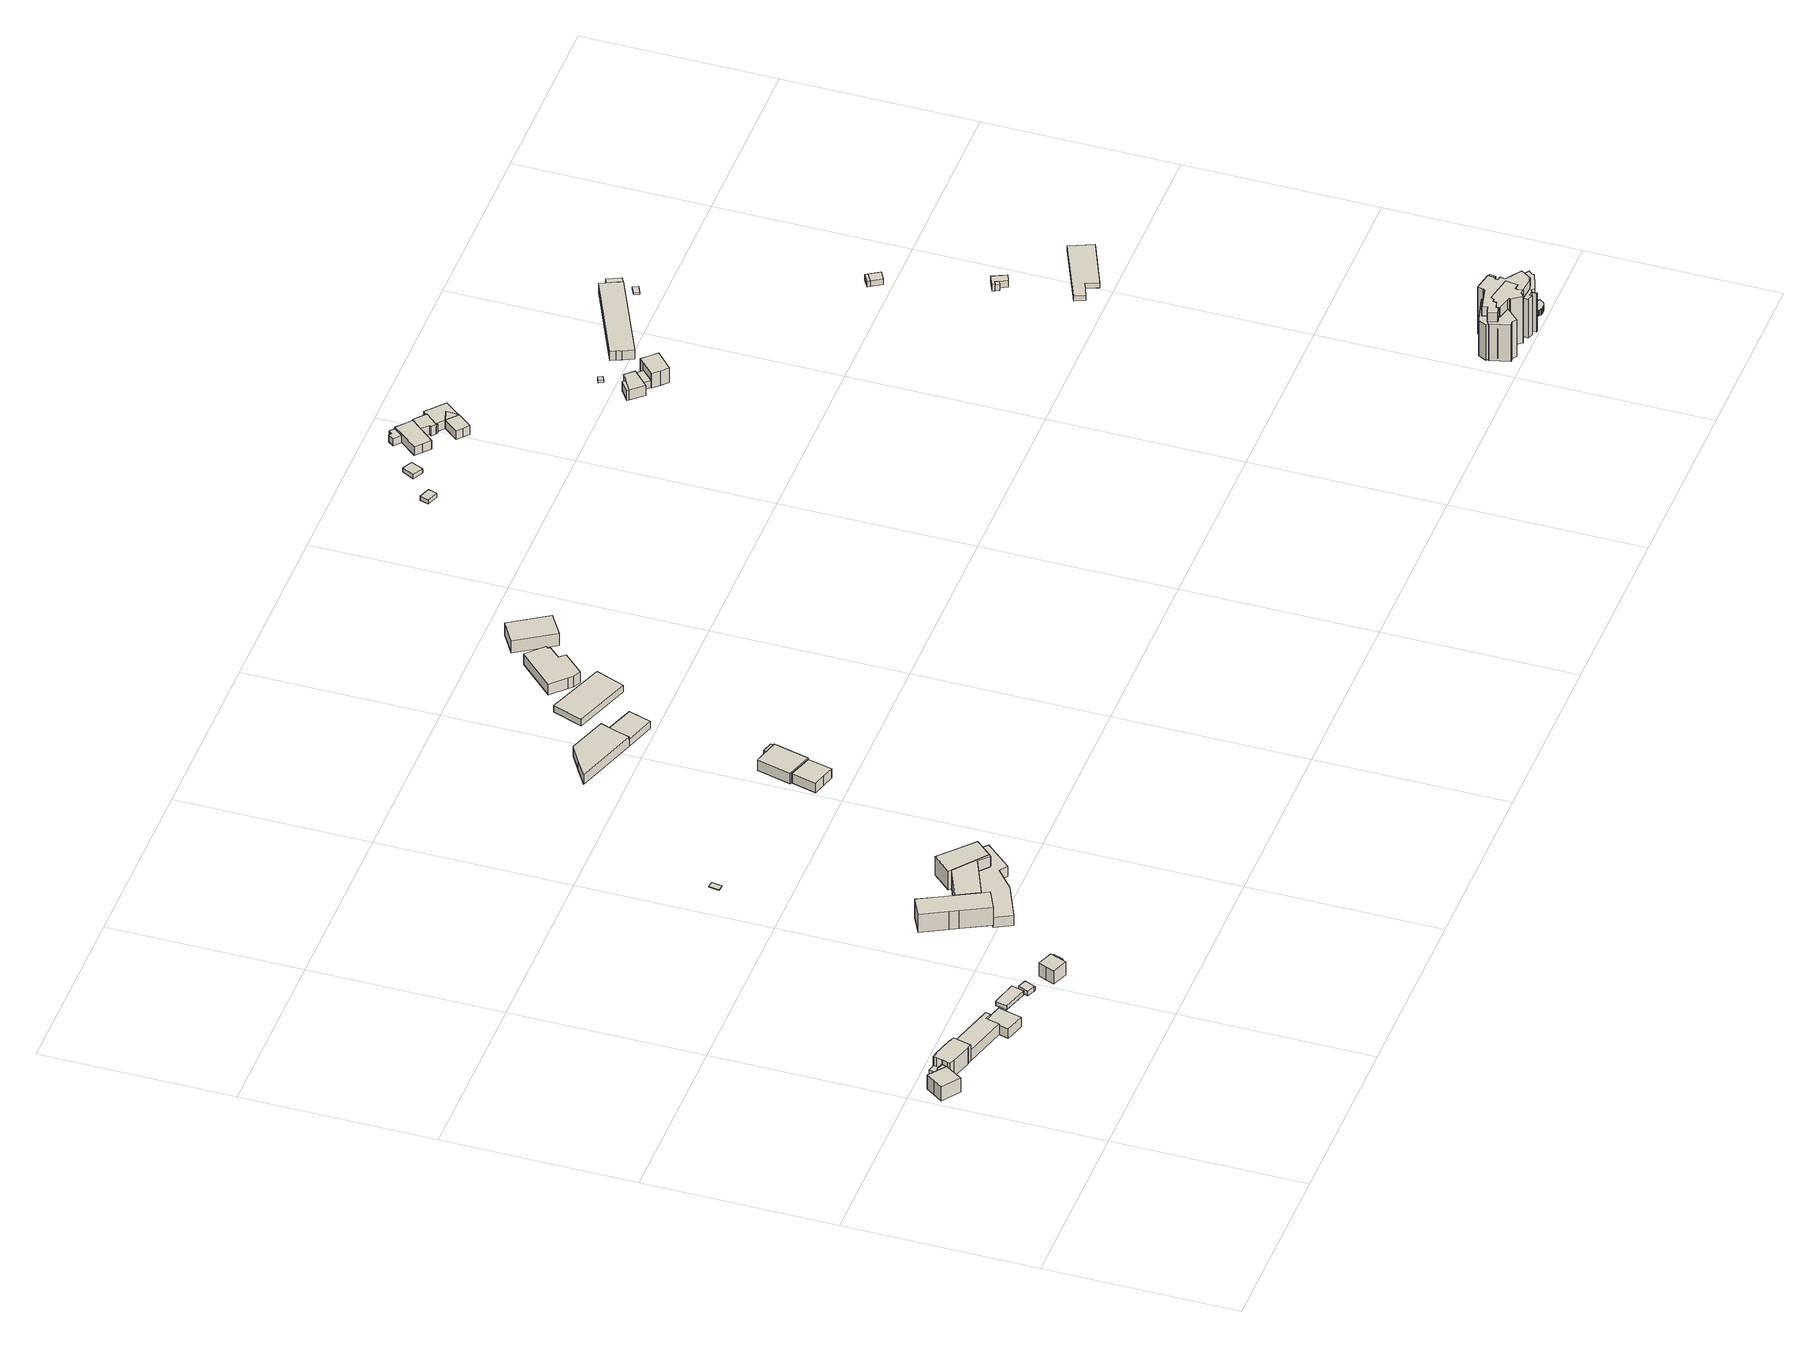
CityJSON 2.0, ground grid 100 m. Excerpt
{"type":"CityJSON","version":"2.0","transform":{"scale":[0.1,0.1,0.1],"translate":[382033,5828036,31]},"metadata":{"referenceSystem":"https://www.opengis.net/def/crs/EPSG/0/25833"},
"CityObjects":{
"building1":{"type":"Building","attributes":{"Gemeindeschluessel":"11000012","function":"31001_1010"},"address":[{"country":"Germany","locality":"Berlin","thoroughfareNumber":"45 (11)","thoroughfareName":"Schwarzer Weg"}],"children":["building1-1","building1-2","building1-3","building1-4"]},
"building1-1":{"type":"BuildingPart","attributes":{"BezugspunktDach":"2200","measuredHeight":11.66,"storeysAboveGround":2},"parents":["building1"],"geometry":[{"type":"MultiSurface","lod":"1","boundaries":[[[0,1,2,3,4,5,6,7,8,9,10,11,12,13,14,15]],[[16,17,18,19,20,21,22,23,24,25,26,27,28,29,30,31]],[[16,31,15,14]],[[17,32,33,14,13]],[[18,17,13,12]],[[19,18,34,35,36]],[[20,19,11,10]],[[21,20,10,9]],[[22,21,9,8]],[[23,22,8,7]],[[24,23,7,6]],[[25,24,6,5]],[[26,25,5,4]],[[27,26,4,3]],[[28,27,3,2]],[[29,28,2,1]],[[30,29,1,0]],[[31,30,0,15]],[[16,33,32,17,37]]]}]},
"building1-2":{"type":"BuildingPart","attributes":{"BezugspunktDach":"2200","measuredHeight":10.35,"storeysAboveGround":2},"parents":["building1"],"geometry":[{"type":"MultiSurface","lod":"1","boundaries":[[[38,39,40,41,42,43,44]],[[45,46,47,48,49,50,51]],[[45,51,44,43]],[[46,45,43,42]],[[47,46,42,41]],[[52,53,41,40]],[[49,48,40,39]],[[50,49,39,38]],[[51,50,38,44]],[[48,47,53,52]]]}]},
"building1-3":{"type":"BuildingPart","attributes":{"BezugspunktDach":"2200","measuredHeight":7.04,"storeysAboveGround":2},"parents":["building1"],"geometry":[{"type":"MultiSurface","lod":"1","boundaries":[[[52,54,33,32,55,56,53]],[[57,58,17,16,59,48,47]],[[57,47,53,56]],[[60,61,56,55]],[[58,57,61,62,63]],[[17,58,55,32]],[[59,16,33,54]],[[48,59,54,52]],[[63,62,61,60]],[[17,32,33,16]],[[64,47,48,65,52,53]]]}]},
"building1-4":{"type":"BuildingPart","attributes":{"BezugspunktDach":"2200","measuredHeight":4.06,"storeysAboveGround":2},"parents":["building1"],"geometry":[{"type":"MultiSurface","lod":"1","boundaries":[[[66,67,68,61]],[[69,36,35,62]],[[69,62,61,68]],[[36,69,68,67]],[[35,66,60,63]],[[62,63,60,61,70]]]}]},
"building2":{"type":"Building","attributes":{"Gemeindeschluessel":"11000012","BezugspunktDach":"2200","function":"31001_2020","measuredHeight":7.41,"storeysAboveGround":1},"address":[{"country":"Germany","locality":"Berlin","thoroughfareNumber":"45 (10)","thoroughfareName":"Schwarzer Weg"}],"geometry":[{"type":"Solid","lod":"1","boundaries":[[[[71,72,73,74,75,76,77,78,79]],[[80,25,81,82,83,84,85,86,26]],[[80,26,79,78]],[[25,80,78,77]],[[81,25,77,76]],[[82,81,76,75]],[[83,82,75,74]],[[84,83,74,73]],[[85,84,73,72]],[[86,85,72,71]],[[26,86,71,79]]]]}]},
"building3":{"type":"Building","attributes":{"Gemeindeschluessel":"11000012","BezugspunktDach":"2200","function":"31001_2463","measuredHeight":8.01,"storeysAboveGround":1},"address":[{"country":"Germany","locality":"Berlin","thoroughfareNumber":"45 (9)","thoroughfareName":"Schwarzer Weg"}],"geometry":[{"type":"Solid","lod":"1","boundaries":[[[[87,88,89,90]],[[84,91,92,93]],[[84,93,90,89]],[[91,84,89,88]],[[92,91,88,87]],[[93,92,87,90]]]]}]},
"building4":{"type":"Building","attributes":{"Gemeindeschluessel":"11000012","BezugspunktDach":"2200","function":"31001_2000","measuredHeight":2.35,"storeysAboveGround":1},"address":[{"country":"Germany","locality":"Berlin","thoroughfareNumber":"45 (7)","thoroughfareName":"Schwarzer Weg"}],"geometry":[{"type":"Solid","lod":"1","boundaries":[[[[94,95,96,97]],[[98,99,100,101]],[[98,101,97,96]],[[99,98,96,95]],[[100,99,95,94]],[[101,100,94,97]]]]}]},
"building5":{"type":"Building","attributes":{"Gemeindeschluessel":"11000012","BezugspunktDach":"2200","function":"31001_2000","measuredHeight":2.73,"storeysAboveGround":1},"address":[{"country":"Germany","locality":"Berlin","thoroughfareNumber":"45 (16)","thoroughfareName":"Schwarzer Weg"}],"geometry":[{"type":"Solid","lod":"1","boundaries":[[[[102,103,104,105,106,107,108]],[[109,110,111,112,113,114,115]],[[109,115,108,107]],[[110,109,107,106]],[[111,110,106,105]],[[112,111,105,104]],[[113,112,104,103]],[[114,113,103,102]],[[115,114,102,108]]]]}]},
"building6":{"type":"Building","attributes":{"Gemeindeschluessel":"11000012","function":"31001_2000"},"address":[{"country":"Germany","locality":"Berlin","thoroughfareNumber":"45 (6)","thoroughfareName":"Schwarzer Weg"}],"children":["building6-1","building6-2"]},
"building6-1":{"type":"BuildingPart","attributes":{"BezugspunktDach":"2200","measuredHeight":10.51,"storeysAboveGround":2},"parents":["building6"],"geometry":[{"type":"MultiSurface","lod":"1","boundaries":[[[116,117,118,119,120,121,122]],[[123,124,125,126,127,128,129]],[[123,129,122,121]],[[124,123,121,120]],[[125,124,120,119]],[[130,131,125,119,118]],[[132,130,126,118,117]],[[128,127,117,116]],[[129,128,116,122]],[[126,125,131,130]],[[127,133,126,130,132]]]}]},
"building6-2":{"type":"BuildingPart","attributes":{"BezugspunktDach":"2200","measuredHeight":5.65,"storeysAboveGround":2},"parents":["building6"],"geometry":[{"type":"MultiSurface","lod":"1","boundaries":[[[134,135,136,131,132]],[[125,137,138,139,127]],[[137,125,131,136]],[[138,137,136,135]],[[139,138,135,134]],[[127,139,134,132]],[[125,126,130,131]],[[132,130,126,127]]]}]},
"building7":{"type":"Building","attributes":{"Gemeindeschluessel":"11000012","function":"31001_2081"},"address":[{"country":"Germany","locality":"Berlin","thoroughfareNumber":"41","thoroughfareName":"Schwarzer Weg"}],"children":["building7-1","building7-2","building7-3","building7-4"]},
"building7-1":{"type":"BuildingPart","attributes":{"BezugspunktDach":"2200","measuredHeight":13.22,"storeysAboveGround":2},"parents":["building7"],"geometry":[{"type":"MultiSurface","lod":"1","boundaries":[[[140,141,142,143,144,145,146,147,148,149,150,151]],[[152,153,154,155,156,157,158,159,160,161,162,163]],[[152,163,151,150]],[[153,152,150,149]],[[154,153,149,148]],[[155,154,148,147]],[[159,164,165,158,144,143]],[[166,164,143,142]],[[161,160,142,141]],[[162,161,141,140]],[[163,162,140,151]],[[156,155,147,146]],[[156,146,145,157]],[[158,157,145,144,167]],[[158,165,164,159]],[[160,159,164,166]]]}]},
"building7-2":{"type":"BuildingPart","attributes":{"BezugspunktDach":"2200","measuredHeight":11.16,"storeysAboveGround":2},"parents":["building7"],"geometry":[{"type":"MultiSurface","lod":"1","boundaries":[[[168,169,170,171,172,173,174,175]],[[155,176,177,178,179,158,157,156]],[[155,147,146,175,174]],[[176,155,174,173]],[[180,181,172,171]],[[182,180,171,170]],[[165,182,170,169]],[[145,144,158,169,168]],[[146,145,157,168,175]],[[146,147,155,156]],[[177,176,173,172,183]],[[178,177,181,180]],[[184,179,178,180,182]],[[158,179,182,165]],[[157,158,144,145]],[[156,157,145,146]]]}]},
"building7-3":{"type":"BuildingPart","attributes":{"BezugspunktDach":"2200","measuredHeight":13.27,"storeysAboveGround":2},"parents":["building7"],"geometry":[{"type":"MultiSurface","lod":"1","boundaries":[[[185,186,187,188,189,190]],[[191,192,193,177,176,194]],[[191,194,190,189]],[[192,191,189,188]],[[195,196,188,187]],[[177,181,195,187,186]],[[173,172,186,185]],[[194,176,185,190]],[[193,192,196,195]],[[193,197,195,181,177]],[[176,177,172,173]]]}]},
"building7-4":{"type":"BuildingPart","attributes":{"BezugspunktDach":"2200","measuredHeight":6.2,"storeysAboveGround":2},"parents":["building7"],"geometry":[{"type":"MultiSurface","lod":"1","boundaries":[[[198,199,200,201,202,203,204,205,206,207,208,196,195,180,182,165,164,166]],[[209,210,211,212,213,214,215,216,217,218,219,220,221,222,223,224,225,226]],[[209,226,160,159]],[[210,209,164,159,158,165]],[[211,210,227,158,179]],[[212,211,179,178,180]],[[213,212,180,178,177,193]],[[214,213,228,193,192,196]],[[215,214,196,208]],[[216,215,208,207]],[[217,216,207,206]],[[218,217,206,205]],[[219,218,205,204]],[[220,219,204,203]],[[221,220,203,202]],[[222,221,202,201]],[[223,222,201,200]],[[224,223,200,199]],[[225,224,199,198]],[[226,225,198,166]],[[159,160,166,164,229]],[[165,158,159,164]],[[179,158,227,165,182]],[[182,180,178,179]],[[181,177,178,180]],[[193,177,181,195]],[[195,196,192,193,228]]]}]},
"building8":{"type":"Building","attributes":{"Gemeindeschluessel":"11000012","BezugspunktDach":"2200","function":"31001_2523","measuredHeight":0.133,"storeysAboveGround":1},"address":[{"country":"Germany","locality":"Berlin","thoroughfareNumber":"41 (1)","thoroughfareName":"Schwarzer Weg"}],"geometry":[{"type":"Solid","lod":"1","boundaries":[[[[230,231,232,233]],[[234,235,236,237]],[[234,237,233,232]],[[235,234,232,231]],[[236,235,231,230]],[[237,236,230,233]]]]}]},
"building9":{"type":"Building","attributes":{"Gemeindeschluessel":"11000012","function":"31001_3200"},"address":[{"country":"Germany","locality":"Berlin","thoroughfareNumber":"39","thoroughfareName":"Schwarzer Weg"}],"children":["building9-1","building9-2","building9-3"]},
"building9-1":{"type":"BuildingPart","attributes":{"BezugspunktDach":"2200","measuredHeight":7.27,"storeysAboveGround":1},"parents":["building9"],"geometry":[{"type":"MultiSurface","lod":"1","boundaries":[[[238,239,240,241]],[[242,243,244,245]],[[242,245,241,240]],[[246,247,248,242,240,239]],[[244,243,239,238]],[[245,244,238,241],[244,249,250,251]],[[243,248,247,246]],[[250,249,244,251]]]}]},
"building9-2":{"type":"BuildingPart","attributes":{"BezugspunktDach":"2200","measuredHeight":7.36,"storeysAboveGround":1},"parents":["building9"],"geometry":[{"type":"Solid","lod":"1","boundaries":[[[[252,253,251,250,254]],[[249,244,255,256,257]],[[249,257,254,250]],[[255,244,251,253]],[[256,255,253,252]],[[257,256,252,254]],[[244,249,250,251]]]]}]},
"building9-3":{"type":"BuildingPart","attributes":{"BezugspunktDach":"2200","measuredHeight":5.77,"storeysAboveGround":1},"parents":["building9"],"geometry":[{"type":"Solid","lod":"1","boundaries":[[[[246,258,259,247]],[[260,261,243,248]],[[260,248,247,259]],[[261,260,259,258]],[[243,261,258,246]],[[248,243,246,247]]]]}]},
"building10":{"type":"Building","attributes":{"Gemeindeschluessel":"11000012","function":"31001_3200"},"address":[{"country":"Germany","locality":"Berlin","thoroughfareNumber":"31","thoroughfareName":"Schwarzer Weg"}],"children":["building10-1","building10-2"]},
"building10-1":{"type":"BuildingPart","attributes":{"BezugspunktDach":"2200","measuredHeight":7.61,"storeysAboveGround":1},"parents":["building10"],"geometry":[{"type":"MultiSurface","lod":"1","boundaries":[[[262,263,264,265,266,267]],[[268,269,270,271,272,273]],[[268,273,267,266]],[[269,268,266,265]],[[270,269,265,264]],[[274,275,276,270,264,263]],[[277,278,279,280,271,263,262],[279,278,274,271]],[[273,272,262,267]],[[271,276,275,274]],[[272,280,279,278,277]],[[274,278,279,271]]]}]},
"building10-2":{"type":"BuildingPart","attributes":{"BezugspunktDach":"2200","measuredHeight":5.59,"storeysAboveGround":1},"parents":["building10"],"geometry":[{"type":"MultiSurface","lod":"1","boundaries":[[[281,282,283,275,278,277]],[[279,276,284,285,286,272]],[[284,276,275,283]],[[285,284,283,282]],[[286,285,282,281]],[[272,286,281,277]],[[279,272,277,278]],[[276,271,274,275]],[[279,278,274,271]]]}]},
"building11":{"type":"Building","attributes":{"Gemeindeschluessel":"11000012","BezugspunktDach":"2200","function":"31001_2444","measuredHeight":4,"storeysAboveGround":1},"address":[{"country":"Germany","locality":"Berlin","thoroughfareNumber":"27 (1)","thoroughfareName":"Schwarzer Weg"}],"geometry":[{"type":"Solid","lod":"1","boundaries":[[[[287,288,289,290]],[[291,292,293,294]],[[291,294,290,289]],[[292,291,289,288]],[[293,292,288,287]],[[294,293,287,290]]]]}]},
"building12":{"type":"Building","attributes":{"Gemeindeschluessel":"11000012","BezugspunktDach":"2200","function":"31001_2444","measuredHeight":6.34,"storeysAboveGround":1},"address":[{"country":"Germany","locality":"Berlin","thoroughfareNumber":"27","thoroughfareName":"Schwarzer Weg"}],"geometry":[{"type":"Solid","lod":"1","boundaries":[[[[295,296,297,298,299,300,301,302,303,304]],[[305,306,307,308,309,310,311,312,313,314]],[[305,314,304,303]],[[306,305,303,302]],[[307,306,302,301]],[[308,307,301,300]],[[309,308,300,299]],[[310,309,299,298]],[[311,310,298,297]],[[312,311,297,296]],[[313,312,296,295]],[[314,313,295,304]]]]}]},
"building13":{"type":"Building","attributes":{"Gemeindeschluessel":"11000012","BezugspunktDach":"2200","function":"31001_2444","measuredHeight":7.39,"storeysAboveGround":2},"address":[{"country":"Germany","locality":"Berlin","thoroughfareNumber":"25","thoroughfareName":"Schwarzer Weg"}],"geometry":[{"type":"Solid","lod":"1","boundaries":[[[[315,316,317,318]],[[319,320,321,322]],[[319,322,318,317]],[[320,319,317,316]],[[321,320,316,315]],[[322,321,315,318]]]]}]},
"building14":{"type":"Building","attributes":{"Gemeindeschluessel":"11000012","BezugspunktDach":"2200","function":"31001_2000","measuredHeight":2.86,"storeysAboveGround":1},"address":[{"country":"Germany","locality":"Berlin","thoroughfareNumber":"15 (2)","thoroughfareName":"Schwarzer Weg"}],"geometry":[{"type":"Solid","lod":"1","boundaries":[[[[323,324,325,326]],[[327,328,329,330]],[[327,330,326,325]],[[328,327,325,324]],[[329,328,324,323]],[[330,329,323,326]]]]}]},
"building15":{"type":"Building","attributes":{"Gemeindeschluessel":"11000012","BezugspunktDach":"2200","function":"31001_2612","measuredHeight":2.54,"storeysAboveGround":1},"address":[{"country":"Germany","locality":"Berlin","thoroughfareNumber":"15 (1)","thoroughfareName":"Schwarzer Weg"}],"geometry":[{"type":"Solid","lod":"1","boundaries":[[[[331,332,333,334]],[[335,336,337,338]],[[335,338,334,333]],[[336,335,333,332]],[[337,336,332,331]],[[338,337,331,334]]]]}]},
"building16":{"type":"Building","attributes":{"Gemeindeschluessel":"11000012","function":"31001_2081"},"address":[{"country":"Germany","locality":"Berlin","thoroughfareNumber":"15","thoroughfareName":"Schwarzer Weg"}],"children":["building16-1","building16-2","building16-3","building16-4","building16-5"]},
"building16-1":{"type":"BuildingPart","attributes":{"BezugspunktDach":"2200","measuredHeight":6.07,"storeysAboveGround":1},"parents":["building16"],"geometry":[{"type":"MultiSurface","lod":"1","boundaries":[[[339,340,341,342,343,344,345,346]],[[347,348,349,350,351,352,353,354]],[[347,354,346,345]],[[348,355,356,345,344]],[[349,348,344,343]],[[350,349,343,342]],[[352,351,341,340]],[[353,352,340,339]],[[354,353,339,346]],[[356,355,348,347]],[[357,351,358,350,342,341]]]}]},
"building16-2":{"type":"BuildingPart","attributes":{"BezugspunktDach":"2200","measuredHeight":4.27,"storeysAboveGround":1},"parents":["building16"],"geometry":[{"type":"Solid","lod":"1","boundaries":[[[[356,355,359,360,361,362]],[[363,364,365,348,347,366]],[[363,366,362,361]],[[364,363,361,360]],[[365,364,360,359]],[[348,365,359,355]],[[366,347,356,362]],[[347,348,355,356]]]]}]},
"building16-3":{"type":"BuildingPart","attributes":{"BezugspunktDach":"2200","measuredHeight":5.68,"storeysAboveGround":1},"parents":["building16"],"geometry":[{"type":"MultiSurface","lod":"1","boundaries":[[[367,368,369,370,371,372]],[[350,373,374,375,376,351]],[[350,342,341,372,371]],[[373,350,371,370]],[[374,377,378,379,370,369]],[[375,374,369,368]],[[376,375,368,367]],[[351,376,367,372]],[[341,342,350,351]],[[380,378,377,374]],[[380,373,379,378,381]]]}]},
"building16-4":{"type":"BuildingPart","attributes":{"BezugspunktDach":"2200","measuredHeight":5.84,"storeysAboveGround":1},"parents":["building16"],"geometry":[{"type":"Solid","lod":"1","boundaries":[[[[382,383,384,385,386,387,388,379,378,377]],[[380,373,389,390,391,392,393,394,395,374]],[[389,373,379,388]],[[390,389,388,387]],[[391,390,387,386]],[[392,391,386,385]],[[393,392,385,384]],[[394,393,384,383]],[[395,394,383,382]],[[374,395,382,377]],[[380,374,377,378]],[[373,380,378,379]]]]}]},
"building16-5":{"type":"BuildingPart","attributes":{"BezugspunktDach":"2200","measuredHeight":5.84,"storeysAboveGround":1},"parents":["building16"],"geometry":[{"type":"Solid","lod":"1","boundaries":[[[[396,397,398,399,400,401]],[[393,402,392,403,404,405]],[[393,405,401,400]],[[402,393,400,399]],[[392,402,399,398]],[[403,392,398,397]],[[404,403,397,396]],[[405,404,396,401]]]]}]},
"building17":{"type":"Building","attributes":{"Gemeindeschluessel":"11000012","function":"31001_2055"},"address":[{"country":"Germany","locality":"Berlin","thoroughfareNumber":"68C (6)","thoroughfareName":"Gabrielenstraße"}],"children":["building17-1","building17-2"]},
"building17-1":{"type":"BuildingPart","attributes":{"BezugspunktDach":"2200","measuredHeight":6.65,"storeysAboveGround":1},"parents":["building17"],"geometry":[{"type":"MultiSurface","lod":"1","boundaries":[[[406,407,408,409,410,411]],[[412,413,414,415,416,417]],[[418,419,411,410]],[[413,412,410,409]],[[414,413,409,408]],[[415,414,408,407]],[[416,415,407,406]],[[417,416,406,411]],[[420,412,417,419,418]]]}]},
"building17-2":{"type":"BuildingPart","attributes":{"BezugspunktDach":"2200","measuredHeight":5.73,"storeysAboveGround":1},"parents":["building17"],"geometry":[{"type":"Solid","lod":"1","boundaries":[[[[419,418,421,422]],[[423,412,417,424]],[[423,424,422,421]],[[412,423,421,418]],[[424,417,419,422]],[[417,412,418,419]]]]}]},
"building18":{"type":"Building","attributes":{"Gemeindeschluessel":"11000012","BezugspunktDach":"2200","function":"31001_2055","measuredHeight":4.11,"storeysAboveGround":1},"address":[{"country":"Germany","locality":"Berlin","thoroughfareNumber":"68C (5)","thoroughfareName":"Gabrielenstraße"}],"geometry":[{"type":"Solid","lod":"1","boundaries":[[[[425,426,427,428]],[[429,430,431,432]],[[429,432,428,427]],[[430,429,427,426]],[[431,430,426,425]],[[432,431,425,428]]]]}]},
"building19":{"type":"Building","attributes":{"Gemeindeschluessel":"11000012","BezugspunktDach":"2200","function":"31001_2055","measuredHeight":1.75,"storeysAboveGround":1},"address":[{"country":"Germany","locality":"Berlin","thoroughfareNumber":"68C (11)","thoroughfareName":"Gabrielenstraße"}],"geometry":[{"type":"Solid","lod":"1","boundaries":[[[[433,434,435,436]],[[437,438,439,440]],[[437,440,436,435]],[[438,437,435,434]],[[439,438,434,433]],[[440,439,433,436]]]]}]},
"building20":{"type":"Building","attributes":{"Gemeindeschluessel":"11000012","BezugspunktDach":"2200","function":"31001_2055","measuredHeight":11.6,"storeysAboveGround":2},"address":[{"country":"Germany","locality":"Berlin","thoroughfareNumber":"68C (4)","thoroughfareName":"Gabrielenstraße"}],"geometry":[{"type":"Solid","lod":"1","boundaries":[[[[441,442,443,444,445,446,447,448]],[[449,450,451,452,453,454,455,456]],[[449,456,448,447]],[[450,449,447,446]],[[451,450,446,445]],[[452,451,445,444]],[[453,452,444,443]],[[454,453,443,442]],[[455,454,442,441]],[[456,455,441,448]]]]}]},
"building21":{"type":"Building","attributes":{"Gemeindeschluessel":"11000012","BezugspunktDach":"2200","function":"31001_2055","measuredHeight":5.98,"storeysAboveGround":1},"address":[{"country":"Germany","locality":"Berlin","thoroughfareNumber":"68C (3)","thoroughfareName":"Gabrielenstraße"}],"geometry":[{"type":"Solid","lod":"1","boundaries":[[[[457,458,459,460,461,462,463,464]],[[465,466,467,468,469,470,471,472]],[[465,472,464,463]],[[466,465,463,462]],[[467,466,462,461]],[[468,467,461,460]],[[469,468,460,459]],[[470,469,459,458]],[[471,470,458,457]],[[472,471,457,464]]]]}]},
"building22":{"type":"Building","attributes":{"Gemeindeschluessel":"11000012","function":"31001_1010"},"address":[{"country":"Germany","locality":"Berlin","thoroughfareNumber":"77","thoroughfareName":"Gabrielenstraße"}],"children":["building22-1","building22-2","building22-3","building22-4","building22-5","building22-6","building22-7"]},
"building22-1":{"type":"BuildingPart","attributes":{"BezugspunktDach":"2200","measuredHeight":3.39,"storeysAboveGround":10},"parents":["building22"],"geometry":[{"type":"MultiSurface","lod":"1","boundaries":[[[473,474,475,476,477,478,479,480,481,482,483,484,485,486,487,488,489,490,491,492,493]],[[494,495,496,497,498,499,500,501,502,503,504,505,506,507,508,509,510,511,512,513,514]],[[494,514,515,516]],[[495,494,492,516,517,491]],[[496,495,491,517,518]],[[497,496,490,489]],[[498,497,489,488]],[[499,498,488,487]],[[500,499,487,486]],[[501,500,486,485]],[[502,501,485,484]],[[503,502,484,483]],[[504,503,483,482]],[[505,504,482,481]],[[506,505,481,480]],[[507,506,480,479]],[[508,507,479,478]],[[509,508,478,477]],[[510,509,477,476]],[[511,510,476,475]],[[512,511,475,474]],[[513,512,474,473]],[[514,513,473,493]],[[516,515,493,492]],[[491,517,516,492]],[[518,517,491,490]]]}]},
"building22-2":{"type":"BuildingPart","attributes":{"BezugspunktDach":"2200","measuredHeight":28.24,"storeysAboveGround":10},"parents":["building22"],"geometry":[{"type":"MultiSurface","lod":"1","boundaries":[[[519,520,521,522,523,524,525,526,527,528,529,530,531,532,533,534,535]],[[536,537,538,539,540,541,542,543,544,545,546,547,548,549,550,551,552]],[[537,533,534,533]],[[553,532,533,537,533,532]],[[539,531,532,538,532,531]],[[540,530,531,554,531,530]],[[541,529,530,540,530,529]],[[529,541,529,528]],[[528,555,528,527]],[[545,544,526,525]],[[546,545,525,524]],[[547,546,524,523]],[[548,547,523,522]],[[549,548,522,521]],[[556,557,521,520]],[[550,549,558,559]],[[560,556,520,519]],[[551,550,559,561]],[[536,552,535,534]],[[536,534,533,537]],[[538,537,533,532,553]],[[539,554,531,530,540]],[[542,541,529,528]],[[543,542,555,528,527]],[[544,543,527,526]],[[559,558,557,556]],[[561,559,556,560]],[[552,551,519,535]]]}]},
"building22-3":{"type":"BuildingPart","attributes":{"BezugspunktDach":"2200","measuredHeight":27.09,"storeysAboveGround":10},"parents":["building22"],"geometry":[{"type":"Solid","lod":"1","boundaries":[[[[562,563,564,565]],[[566,567,568,569]],[[567,566,564,563]],[[568,567,563,562]],[[569,568,562,565]],[[566,569,565,564]]]]}]},
"building22-4":{"type":"BuildingPart","attributes":{"BezugspunktDach":"2200","measuredHeight":22.37,"storeysAboveGround":10},"parents":["building22"],"geometry":[{"type":"MultiSurface","lod":"1","boundaries":[[[570,571,572,557,556,560,573,574,575]],[[576,577,561,559,558,578,579,580,581]],[[576,581,575,582,583]],[[578,558,557,572]],[[579,578,572,571]],[[580,579,571,570]],[[581,580,570,575]],[[583,582,575,574]],[[577,576,574,573]],[[561,577,573,560]],[[559,561,560,556]],[[559,556,557,558]]]}]},
"building22-5":{"type":"BuildingPart","attributes":{"BezugspunktDach":"2200","measuredHeight":21.41,"storeysAboveGround":10},"parents":["building22"],"geometry":[{"type":"MultiSurface","lod":"1","boundaries":[[[575,574,584,585,586,587,588,589,590]],[[591,592,593,594,595,596,583,582,597]],[[591,597,590,589]],[[592,591,589,588]],[[593,592,588,587]],[[597,582,575,590]],[[594,593,587,586]],[[595,594,586,585]],[[596,595,598,585,584]],[[583,596,584,574]],[[582,583,574,575]]]}]},
"building22-6":{"type":"BuildingPart","attributes":{"BezugspunktDach":"2200","measuredHeight":28.45,"storeysAboveGround":10},"parents":["building22"],"geometry":[{"type":"MultiSurface","lod":"1","boundaries":[[[599,519,535,534,533,532,531,530,529,528,527,526,600,601,602,603,604,605,606,607,608,609,610,611,612,613,614,615,616]],[[617,618,619,620,621,622,623,624,625,626,627,628,629,630,631,632,633,634,635,636,637,638,639,640,641,642,643,644,645]],[[584,574,616,615]],[[617,645,583,596]],[[585,584,596,595,618,617,615,614]],[[586,585,614,613]],[[619,618,595,594]],[[620,619,594,593,587,586,646,613,612]],[[621,620,612,611]],[[622,621,611,610]],[[565,564,610,609]],[[623,622,566,569]],[[624,623,609,608]],[[625,624,608,607]],[[626,625,607,606]],[[627,626,606,605]],[[628,627,605,604]],[[629,647,648,628,604,603]],[[630,649,647,603,602]],[[650,649,602,601]],[[651,650,631,601,600]],[[652,651,600,526]],[[634,633,653,544,543,527]],[[635,634,543,542]],[[636,635,542,541,529]],[[637,636,541,540]],[[638,637,530,540,539]],[[639,638,539,538]],[[640,639,654,538,537]],[[641,640,537,536]],[[642,641,536,552]],[[643,642,552,551]],[[573,560,519,599]],[[644,643,561,577]],[[645,644,577,576,574,573,655,599,616]],[[596,583,574,584]],[[595,596,584,585]],[[594,595,585,586]],[[646,586,587,593,594]],[[569,566,564,565]],[[628,648,647,629]],[[629,656,647,649,630]],[[631,630,649,650]],[[632,631,650,651]],[[633,632,651,652]],[[526,527,543,544,653]],[[542,543,527,528]],[[528,529,541,542]],[[540,541,529,530]],[[539,540,530,531]],[[538,539,531,532]],[[537,538,654,532,533]],[[536,537,533,534]],[[552,536,534,535]],[[551,552,535,519]],[[577,561,560,573]],[[655,573,574,576,577]]]}]},
"building22-7":{"type":"BuildingPart","attributes":{"BezugspunktDach":"2200","measuredHeight":23.65,"storeysAboveGround":10},"parents":["building22"],"geometry":[{"type":"MultiSurface","lod":"1","boundaries":[[[657,658,659,660,661,662,663,664,665,666,667,668,669,648,647,649,650,651,652,670]],[[633,632,631,630,629,628,671,518,517,516,515,672,673,674,675,676,677,678,679,680]],[[633,680,670,652]],[[631,650,631,630]],[[629,630,649,630,629,647]],[[628,629,647,629,628,681]],[[671,628,648,669]],[[518,671,669,668]],[[491,490,668,667]],[[516,492,491,667,666]],[[493,492,666,665]],[[672,515,665,664]],[[673,672,664,663]],[[674,673,663,662]],[[675,674,662,661]],[[676,675,661,660]],[[677,676,660,659]],[[678,677,659,658]],[[679,678,658,657]],[[680,679,657,670]],[[632,633,652,651,682]],[[631,632,651,650]],[[630,631,650,649]],[[681,628,629,647,648]],[[517,518,490,491]],[[517,491,492,516]],[[683,515,516,492,493]]]}]},
"building23":{"type":"Building","attributes":{"Gemeindeschluessel":"11000012","BezugspunktDach":"2200","function":"31001_2055","measuredHeight":1.36,"storeysAboveGround":1},"address":[{"country":"Germany","locality":"Berlin","thoroughfareNumber":"68C (8)","thoroughfareName":"Gabrielenstraße"}],"geometry":[{"type":"Solid","lod":"1","boundaries":[[[[684,685,686,687]],[[688,689,690,691]],[[688,691,687,686]],[[689,688,686,685]],[[690,689,685,684]],[[691,690,684,687]]]]}]},
"building24":{"type":"Building","attributes":{"Gemeindeschluessel":"11000012","BezugspunktDach":"2200","function":"31001_2055","measuredHeight":3.37,"storeysAboveGround":1},"address":[{"country":"Germany","locality":"Berlin","thoroughfareNumber":"68C (7)","thoroughfareName":"Gabrielenstraße"}],"geometry":[{"type":"Solid","lod":"1","boundaries":[[[[692,693,694,695]],[[696,697,698,699]],[[696,699,695,694]],[[697,696,694,693]],[[698,697,693,692]],[[699,698,692,695]]]]}]},
"building25":{"type":"Building","attributes":{"Gemeindeschluessel":"11000012","BezugspunktDach":"2200","function":"51009_1610","measuredHeight":3.72,"storeysAboveGround":0},"address":[{"country":"Germany","locality":"Berlin"}],"geometry":[{"type":"Solid","lod":"1","boundaries":[[[[700,701,702,703]],[[704,705,706,707]],[[704,707,703,702]],[[705,704,702,701]],[[706,705,701,700]],[[707,706,700,703]]]]}]},
"building26":{"type":"Building","attributes":{"Gemeindeschluessel":"11000012","BezugspunktDach":"2200","function":"51009_1610","measuredHeight":3.31,"storeysAboveGround":0},"address":[{"country":"Germany","locality":"Berlin"}],"geometry":[{"type":"Solid","lod":"1","boundaries":[[[[708,709,710,711]],[[712,713,714,715]],[[712,715,711,710]],[[713,712,710,709]],[[714,713,709,708]],[[715,714,708,711]]]]}]},
"building27":{"type":"Building","attributes":{"Gemeindeschluessel":"11000012","BezugspunktDach":"2200","function":"31001_2000","measuredHeight":3.95,"storeysAboveGround":1},"address":[{"country":"Germany","locality":"Berlin","thoroughfareNumber":"68C (10)","thoroughfareName":"Gabrielenstraße"}],"geometry":[{"type":"Solid","lod":"1","boundaries":[[[[703,702,701,716,717,718,719]],[[720,721,722,723,724,725,726]],[[720,726,719,718]],[[721,720,718,717]],[[722,721,717,716]],[[723,722,716,701]],[[724,723,701,702]],[[725,724,702,703]],[[726,725,703,719]]]]}]},
"building28":{"type":"Building","attributes":{"Gemeindeschluessel":"11000012","BezugspunktDach":"2200","function":"31001_2055","measuredHeight":3.29,"storeysAboveGround":1},"address":[{"country":"Germany","locality":"Berlin","thoroughfareNumber":"68C (9)","thoroughfareName":"Gabrielenstraße"}],"geometry":[{"type":"Solid","lod":"1","boundaries":[[[[727,728,709,708]],[[713,729,730,714]],[[713,714,708,709]],[[729,713,709,728]],[[730,729,728,727]],[[714,730,727,708]]]]}]},
"building29":{"type":"Building","attributes":{"Gemeindeschluessel":"11000012","BezugspunktDach":"2200","function":"31001_2444","measuredHeight":2.87,"storeysAboveGround":1},"address":[{"country":"Germany","locality":"Berlin","thoroughfareNumber":"68C (2)","thoroughfareName":"Gabrielenstraße"}],"geometry":[{"type":"Solid","lod":"1","boundaries":[[[[731,732,733,734,735,736]],[[737,738,739,740,741,742]],[[737,742,736,735]],[[738,737,735,734]],[[739,738,734,733]],[[740,739,733,732]],[[741,740,732,731]],[[742,741,731,736]]]]}]}
},
"vertices":[
[204,840,126],[203,836,126],[313,805,126],[314,807,126],[338,800,126],[363,894,126],[338,902,126],[338,905,126],[226,937,126],[226,933,126],[202,940,126],[202,938,126],[189,892,126],[189,890,126],[181,861,126],[177,847,126],[181,861,29],[189,890,29],[189,892,29],[202,938,29],[202,940,29],[226,933,29],[226,937,29],[338,905,29],[338,902,29],[363,894,29],[338,800,29],[314,807,29],[313,805,29],[203,836,29],[204,840,29],[177,847,29],[189,890,99],[181,861,99],[189,892,52],[189,892,30],[202,938,30],[188,889,29],
[103,771,115],[133,816,115],[163,861,115],[135,882,115],[74,927,115],[42,882,115],[10,837,115],[42,882,29],[74,927,29],[135,882,29],[163,861,29],[133,816,29],[103,771,29],[10,837,29],[163,861,99],[135,882,99],
[166,865,99],[185,893,99],[150,904,99],[150,904,29],[185,893,29],[166,865,29],[185,893,71],[150,904,71],[150,904,30],[185,893,30],[135,882,81],[163,861,78],
[189,892,71],[202,938,71],[163,949,71],[163,949,30],[150,904,42],
[567,735,93],[581,784,93],[587,806,93],[621,797,93],[629,823,93],[365,899,93],[363,894,93],[351,850,93],[338,800,93],[351,850,29],[365,899,29],[629,823,29],[621,797,29],[587,806,29],[581,784,29],[567,735,29],
[655,656,87],[687,779,87],[587,806,87],[554,686,87],[687,779,29],[655,656,29],[554,686,29],
[885,722,52],[903,787,52],[770,822,52],[754,762,52],[770,822,28],[903,787,28],[885,722,28],[754,762,28],
[922,683,58],[922,680,58],[929,678,58],[930,687,58],[950,734,58],[906,754,58],[881,700,58],[906,754,31],[950,734,31],[930,687,31],[929,678,31],[922,680,31],[922,683,31],[881,700,31],
[1097,582,102],[1113,623,102],[1113,625,102],[1130,668,102],[1049,700,102],[1032,658,102],[1015,616,102],[1032,658,21],[1049,700,21],[1130,668,21],[1113,625,21],[1113,623,21],[1097,582,21],[1015,616,21],[1113,625,78],[1130,668,78],[1113,623,78],[1113,624,21],
[1139,612,78],[1160,663,78],[1135,675,78],[1135,675,21],[1160,663,21],[1139,612,21],
[1244,1212,131],[1265,1171,131],[1339,1025,131],[1442,1075,131],[1423,1114,131],[1422,1113,131],[1364,1226,131],[1365,1227,131],[1353,1250,131],[1331,1293,131],[1277,1396,131],[1176,1344,131],[1277,1396,21],[1331,1293,21],[1353,1250,21],[1365,1227,21],[1364,1226,21],[1422,1113,21],[1423,1114,21],[1442,1075,21],[1339,1025,21],[1265,1171,21],[1244,1212,21],[1176,1344,21],[1442,1075,70],[1423,1114,70],[1339,1025,70],[1423,1114,88],
[1422,1113,133],[1423,1114,133],[1637,1206,133],[1692,1158,133],[1701,1168,133],[1535,1298,133],[1365,1227,133],[1364,1226,133],[1535,1298,21],[1701,1168,21],[1692,1158,21],[1637,1206,21],[1692,1158,70],[1701,1168,70],[1637,1206,70],[1701,1168,98],[1637,1206,43],
[1535,1298,134],[1701,1168,134],[1775,1250,134],[1669,1347,134],[1605,1405,134],[1520,1310,134],[1605,1405,21],[1669,1347,21],[1775,1250,21],[1520,1310,21],[1775,1250,70],[1669,1347,70],[1775,1250,49],
[1383,939,70],[1572,1022,70],[1676,1110,70],[1719,1081,70],[1841,1217,70],[1728,1320,70],[1736,1328,70],[1685,1374,70],[1668,1370,70],[1669,1365,70],[1678,1358,70],[1442,1075,8],[1423,1114,8],[1637,1206,8],[1692,1158,8],[1775,1250,8],[1669,1347,8],[1678,1358,8],[1669,1365,8],[1668,1370,8],[1685,1374,8],[1736,1328,8],[1728,1320,8],[1841,1217,8],[1719,1081,8],[1676,1110,8],[1572,1022,8],[1383,939,8],[1339,1025,8],[1423,1114,61],[1775,1250,52],[1442,1075,57],
[1193,2326,34],[1201,2381,34],[1168,2385,34],[1159,2330,34],[1168,2385,33],[1201,2381,33],[1193,2326,33],[1159,2330,33],
[2175,2228,77],[2222,2413,77],[2087,2451,77],[2041,2272,77],[2087,2451,12],[2222,2413,12],[2175,2228,12],[2041,2272,12],[2222,2413,69],[2168,2428,69],[2168,2428,12],[2051,2268,12],[2051,2268,69],[2175,2228,69],
[2080,2120,69],[2144,2102,69],[2017,2138,69],[2144,2102,12],[2080,2120,12],[2017,2138,12],
[2227,2432,69],[2173,2448,69],[2173,2448,12],[2227,2432,12],
[2055,3080,76],[2081,3159,76],[2108,3237,76],[1904,3307,76],[1811,3250,76],[1718,3193,76],[1811,3250,18],[1904,3307,18],[2108,3237,18],[2081,3159,18],[2055,3080,18],[1718,3193,18],[2081,3159,62],[2095,3199,62],[2095,3199,18],[2055,3080,62],[2075,3139,62],[2075,3139,18],[2056,3085,18],
[2213,3027,62],[2232,3086,62],[2251,3144,62],[2251,3144,18],[2232,3086,18],[2213,3027,18],
[2439,3238,52],[2497,3388,52],[2193,3501,52],[2134,3345,52],[2193,3501,12],[2497,3388,12],[2439,3238,12],[2134,3345,12],
[2365,3488,88],[2385,3467,88],[2426,3448,88],[2526,3552,88],[2498,3582,88],[2554,3641,88],[2544,3649,88],[2556,3661,88],[2470,3744,88],[2290,3561,88],[2470,3744,24],[2556,3661,24],[2544,3649,24],[2554,3641,24],[2498,3582,24],[2526,3552,24],[2426,3448,24],[2385,3467,24],[2365,3488,24],[2290,3561,24],
[2655,3629,98],[2772,3703,98],[2647,3899,98],[2530,3826,98],[2647,3899,24],[2772,3703,24],[2655,3629,24],[2530,3826,24],
[3499,4524,64],[3513,4569,64],[3455,4590,64],[3439,4547,64],[3455,4590,38],[3513,4569,38],[3499,4524,38],[3439,4547,38],
[3643,4643,70],[3673,4707,70],[3619,4733,70],[3588,4670,70],[3619,4733,45],[3673,4707,45],[3643,4643,45],[3588,4670,45],
[3779,4688,105],[3815,4656,105],[3880,4731,105],[3930,4789,105],[3892,4820,105],[3855,4852,105],[3816,4806,105],[3743,4719,105],[3816,4806,54],[3855,4852,54],[3892,4820,54],[3930,4789,54],[3880,4731,54],[3815,4656,54],[3779,4688,54],[3743,4719,54],[3855,4852,96],[3816,4806,96],[3880,4731,72],[3884,4736,54],
[3831,4872,96],[3816,4854,96],[3802,4864,96],[3779,4835,96],[3802,4864,54],[3816,4854,54],[3831,4872,54],[3779,4835,54],
[3915,4700,110],[3907,4689,110],[3929,4672,110],[3990,4738,110],[3930,4789,110],[3880,4731,110],[3990,4738,54],[3929,4672,54],[3907,4689,54],[3915,4700,54],[3929,4672,105],[3974,4721,105],[3990,4738,105],[3974,4721,54],[3974,4721,91],
[3937,4666,105],[3944,4675,105],[3980,4644,105],[4037,4595,105],[4070,4636,105],[4104,4678,105],[4010,4760,105],[4010,4760,54],[4104,4678,54],[4070,4636,54],[4037,4595,54],[3980,4644,54],[3944,4675,54],[3937,4666,54],
[3947,4544,107],[3976,4520,107],[4037,4595,107],[4042,4661,107],[3980,4644,107],[3918,4568,107],[4042,4661,54],[3976,4520,54],[3947,4544,54],[3918,4568,54],
[4565,3842,73],[4589,3866,73],[4649,3924,73],[4608,3968,73],[4572,3946,73],[4509,3906,73],[4572,3946,12],[4608,3968,12],[4649,3924,12],[4589,3866,12],[4565,3842,12],[4509,3906,12],[4572,3946,69],[4509,3906,69],[4572,3946,37],
[4563,3958,69],[4501,3916,69],[4563,3958,12],[4501,3916,12],
[4619,3835,62],[4679,3893,62],[4649,3924,62],[4589,3866,62],[4649,3924,21],[4679,3893,21],[4619,3835,21],[4589,3866,21],
[4592,4062,28],[4614,4073,28],[4605,4095,28],[4581,4084,28],[4605,4095,11],[4614,4073,11],[4592,4062,11],[4581,4084,11],
[4647,3797,110],[4681,3764,110],[4770,3848,110],[4737,3882,110],[4703,3916,110],[4679,3893,110],[4619,3835,110],[4614,3829,110],[4619,3835,22],[4679,3893,22],[4703,3916,22],[4737,3882,22],[4770,3848,22],[4681,3764,22],[4647,3797,22],[4614,3829,22],
[4771,4058,66],[4782,4032,66],[4805,3978,66],[5271,4192,66],[5247,4245,66],[5235,4270,66],[5223,4298,66],[4758,4086,66],[5223,4298,11],[5235,4270,11],[5247,4245,11],[5271,4192,11],[4805,3978,11],[4782,4032,11],[4771,4058,11],[4758,4086,11],
[6416,30,46],[6465,47,46],[6470,41,46],[6476,36,46],[6483,33,46],[6491,30,46],[6498,29,46],[6506,29,46],[6514,30,46],[6522,33,46],[6528,36,46],[6535,41,46],[6540,47,46],[6544,54,46],[6548,61,46],[6531,72,46],[6532,75,46],[6499,97,46],[6480,78,46],[6482,67,46],[6412,40,46],[6482,67,12],[6480,78,12],[6499,97,12],[6532,75,12],[6531,72,12],[6548,61,12],[6544,54,12],[6540,47,12],[6535,41,12],[6528,36,12],[6522,33,12],[6514,30,12],[6506,29,12],[6498,29,12],[6491,30,12],[6483,33,12],[6476,36,12],[6470,41,12],[6465,47,12],[6416,30,12],[6412,40,12],[6412,40,13],[6482,67,13],[6480,78,13],[6499,97,13],
[6139,128,298],[6141,120,298],[6207,105,298],[6220,102,298],[6218,95,298],[6252,45,298],[6275,62,298],[6300,60,298],[6294,87,298],[6298,99,298],[6328,95,298],[6338,160,298],[6198,186,298],[6191,167,298],[6177,168,298],[6170,149,298],[6136,140,298],[6170,149,15],[6177,168,15],[6191,167,15],[6198,186,15],[6338,160,15],[6328,95,15],[6298,99,15],[6294,87,15],[6300,60,15],[6275,62,15],[6252,45,15],[6218,95,15],[6220,102,15],[6207,105,15],[6141,120,15],[6139,128,15],[6136,140,15],[6191,167,156],[6198,186,85],[6298,99,85],[6141,120,243],[6207,105,243],[6207,105,20],[6141,120,20],[6139,128,243],[6139,128,20],
[6359,217,293],[6365,249,293],[6349,252,293],[6344,215,293],[6349,252,22],[6365,249,22],[6359,217,22],[6344,215,22],
[6099,53,243],[6120,55,243],[6143,39,243],[6101,119,243],[6088,168,243],[6072,156,243],[6088,168,20],[6101,119,20],[6143,39,20],[6120,55,20],[6099,53,20],[6072,156,20],[6072,156,29],[6088,168,29],
[6126,178,243],[6118,204,243],[6243,232,243],[6246,240,243],[6229,244,243],[6082,209,243],[6058,166,243],[6082,209,29],[6229,244,29],[6246,240,29],[6243,232,29],[6118,204,29],[6126,178,29],[6058,166,29],[6118,204,136],
[6101,119,298],[6377,53,298],[6386,61,298],[6395,57,298],[6432,111,298],[6369,154,298],[6351,167,298],[6356,193,298],[6333,198,298],[6337,214,298],[6344,215,298],[6349,252,298],[6254,270,298],[6246,240,298],[6243,232,298],[6118,204,298],[6126,178,298],[6088,168,298],[6126,178,13],[6118,204,13],[6243,232,13],[6246,240,13],[6254,270,13],[6349,252,13],[6344,215,13],[6337,214,13],[6333,198,13],[6356,193,13],[6351,167,13],[6369,154,13],[6432,111,13],[6395,57,13],[6386,61,13],[6377,53,13],[6300,60,13],[6294,87,13],[6298,99,13],[6328,95,13],[6338,160,13],[6198,186,13],[6191,167,13],[6177,168,13],[6170,149,13],[6136,140,13],[6139,128,13],[6101,119,13],[6088,168,13],[6243,232,56],[6432,111,249],[6369,154,249],[6395,57,249],[6386,61,249],[6377,53,249],[6300,60,249],[6300,60,227],[6191,167,227],[6101,119,203],[6432,111,143],
[6327,24,249],[6330,37,249],[6350,35,249],[6354,10,249],[6358,10,249],[6355,36,249],[6368,43,249],[6381,29,249],[6412,40,249],[6482,67,249],[6480,78,249],[6499,97,249],[6384,174,249],[6298,35,249],[6384,174,13],[6381,29,13],[6368,43,13],[6355,36,13],[6358,10,13],[6354,10,13],[6350,35,13],[6330,37,13],[6327,24,13],[6298,35,13],[6369,154,76],[6377,53,155],[6412,40,31],
[5260,4108,32],[5301,4127,32],[5288,4154,32],[5250,4134,32],[5288,4154,19],[5301,4127,19],[5260,4108,19],[5250,4134,19],
[5271,4192,46],[5320,4215,46],[5288,4285,46],[5239,4263,46],[5288,4285,13],[5320,4215,13],[5271,4192,13],[5239,4263,13],
[5800,2497,83],[5820,2506,83],[5811,2526,83],[5792,2518,83],[5811,2526,46],[5820,2506,46],[5800,2497,46],[5792,2518,46],
[5627,3083,83],[5674,3111,83],[5665,3124,83],[5620,3096,83],[5665,3124,50],[5674,3111,50],[5627,3083,50],[5620,3096,50],
[5839,2467,83],[5877,2484,83],[5844,2556,83],[5787,2529,83],[5844,2556,44],[5877,2484,44],[5839,2467,44],[5820,2506,44],[5811,2526,44],[5792,2518,44],[5787,2529,44],
[5661,3029,83],[5708,3056,83],[5708,3056,50],[5661,3029,50],
[5895,2100,44],[5978,2134,44],[6005,2069,44],[6270,2181,44],[6218,2302,44],[5873,2154,44],[6218,2302,15],[6270,2181,15],[6005,2069,15],[5978,2134,15],[5895,2100,15],[5873,2154,15]
]}
